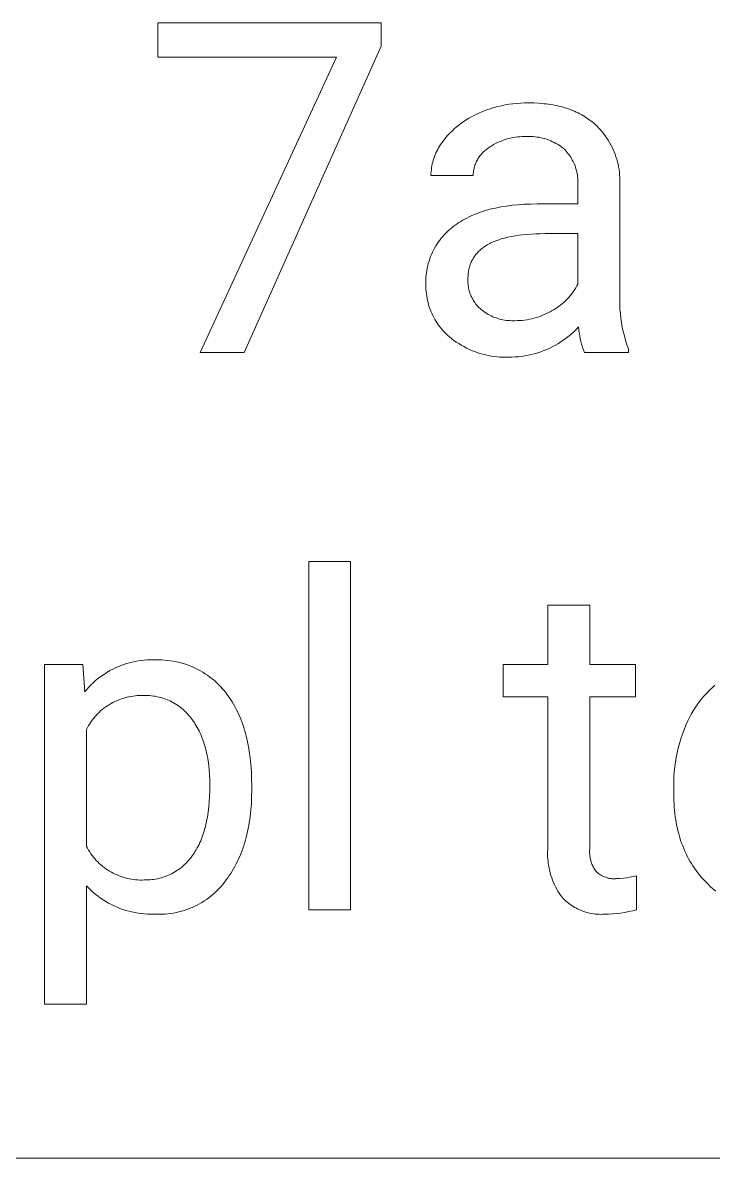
# Model space of a CAD drawing. Header units: millimetres. Extents: x 1422 to 6060, y -58 to 3182.
# Drawn here: x 4892.3 to 4984.2, y 201.3 to 352.5 of the extents above; entities that cross this region are included whole.
import ezdxf

# ---------------------------------------------------------------- set-up
doc = ezdxf.new("R2010")
doc.units = ezdxf.units.MM
doc.header["$MEASUREMENT"] = 0
doc.layers.add('Domyślny', color=7, linetype='Continuous', true_color=0x000000)

msp = doc.modelspace()

# ---------------------------------------------------------------- linework, layer by layer
at = {"layer": 'Domyślny', "color": 18, "lineweight": 15, "true_color": 0x000000}
for p, q in [((4910.29, 347.87), (4910.29, 352.46)), ((4910.29, 352.46), (4939.97, 352.46)), ((4939.97, 352.46), (4939.97, 349.32)), ((4939.97, 349.32), (4921.78, 308.54)), ((4934.06, 347.87), (4910.29, 347.87)), ((4915.93, 308.54), (4934.06, 347.87)), ((4956.5, 341.51), (4957.01, 341.6)), ((4957.01, 341.6), (4957.52, 341.67)), ((4957.52, 341.67), (4958.03, 341.72)), ((4958.03, 341.72), (4958.55, 341.76)), ((4958.55, 341.76), (4959.06, 341.78)), ((4959.06, 341.78), (4959.58, 341.78)), ((4959.58, 341.78), (4960.27, 341.77)), ((4960.27, 341.77), (4960.95, 341.74)), ((4960.95, 341.74), (4961.28, 341.71)), ((4961.28, 341.71), (4961.61, 341.68)), ((4961.61, 341.68), (4961.93, 341.65)), ((4961.93, 341.65), (4962.25, 341.6)), ((4962.25, 341.6), (4962.56, 341.56)), ((4951.98, 339.93), (4952.33, 340.12)), ((4952.33, 340.12), (4952.69, 340.29)), ((4952.69, 340.29), (4953.06, 340.45)), ((4953.06, 340.45), (4953.53, 340.65)), ((4953.53, 340.65), (4954.02, 340.84)), ((4954.02, 340.84), (4954.5, 341)), ((4954.5, 341), (4955, 341.15)), ((4955, 341.15), (4955.49, 341.29)), ((4955.49, 341.29), (4955.99, 341.41)), ((4955.99, 341.41), (4956.5, 341.51)), ((4962.56, 341.56), (4962.87, 341.51)), ((4962.87, 341.51), (4963.17, 341.45)), ((4963.17, 341.45), (4963.47, 341.38)), ((4963.47, 341.38), (4963.76, 341.31)), ((4963.76, 341.31), (4964.05, 341.24)), ((4964.05, 341.24), (4964.33, 341.16)), ((4964.33, 341.16), (4964.61, 341.07)), ((4964.61, 341.07), (4964.89, 340.98)), ((4964.89, 340.98), (4965.15, 340.89)), ((4965.15, 340.89), (4965.42, 340.78)), ((4965.42, 340.78), (4965.68, 340.68)), ((4965.68, 340.68), (4965.93, 340.56)), ((4965.93, 340.56), (4966.18, 340.45)), ((4966.18, 340.45), (4966.43, 340.32)), ((4966.43, 340.32), (4966.67, 340.19)), ((4966.67, 340.19), (4966.9, 340.06)), ((4949.71, 338.32), (4950.01, 338.58)), ((4950.01, 338.58), (4950.32, 338.83)), ((4950.32, 338.83), (4950.64, 339.08)), ((4950.64, 339.08), (4950.96, 339.31)), ((4950.96, 339.31), (4951.29, 339.53)), ((4951.29, 339.53), (4951.63, 339.74)), ((4951.63, 339.74), (4951.98, 339.93)), ((4966.9, 340.06), (4967.13, 339.92)), ((4967.13, 339.92), (4967.36, 339.77)), ((4967.36, 339.77), (4967.58, 339.62)), ((4967.58, 339.62), (4967.79, 339.46)), ((4967.79, 339.46), (4968, 339.3)), ((4968, 339.3), (4968.21, 339.13)), ((4968.21, 339.13), (4968.41, 338.95)), ((4968.41, 338.95), (4968.66, 338.72)), ((4968.66, 338.72), (4968.91, 338.47)), ((4948.36, 336.85), (4948.61, 337.17)), ((4948.61, 337.17), (4948.87, 337.47)), ((4948.87, 337.47), (4949.14, 337.76)), ((4949.14, 337.76), (4949.42, 338.04)), ((4949.42, 338.04), (4949.71, 338.32)), ((4957.02, 337.05), (4956.75, 336.98)), ((4957.3, 337.12), (4957.02, 337.05)), ((4957.57, 337.17), (4957.3, 337.12)), ((4957.85, 337.21), (4957.57, 337.17)), ((4958.13, 337.25), (4957.85, 337.21)), ((4958.41, 337.27), (4958.13, 337.25)), ((4958.69, 337.29), (4958.41, 337.27)), ((4958.97, 337.29), (4958.69, 337.29)), ((4959.25, 337.29), (4958.97, 337.29)), ((4959.49, 337.3), (4959.25, 337.29)), ((4959.74, 337.31), (4959.49, 337.3)), ((4959.98, 337.3), (4959.74, 337.31)), ((4960.22, 337.29), (4959.98, 337.3)), ((4960.46, 337.27), (4960.22, 337.29)), ((4960.71, 337.24), (4960.46, 337.27)), ((4960.95, 337.21), (4960.71, 337.24)), ((4961.18, 337.16), (4960.95, 337.21)), ((4961.42, 337.11), (4961.18, 337.16)), ((4961.66, 337.05), (4961.42, 337.11)), ((4961.89, 336.98), (4961.66, 337.05)), ((4968.91, 338.47), (4969.15, 338.21)), ((4969.15, 338.21), (4969.37, 337.95)), ((4969.37, 337.95), (4969.59, 337.68)), ((4969.59, 337.68), (4969.8, 337.4)), ((4969.8, 337.4), (4970, 337.11)), ((4970, 337.11), (4970.19, 336.82)), ((4947.39, 335.35), (4947.51, 335.58)), ((4947.51, 335.58), (4947.63, 335.8)), ((4947.63, 335.8), (4947.76, 336.02)), ((4947.76, 336.02), (4947.9, 336.24)), ((4947.9, 336.24), (4948.05, 336.45)), ((4948.05, 336.45), (4948.2, 336.65)), ((4948.2, 336.65), (4948.36, 336.85)), ((4953.98, 335.6), (4953.86, 335.5)), ((4954.1, 335.69), (4953.98, 335.6)), ((4954.23, 335.77), (4954.1, 335.69)), ((4954.46, 335.93), (4954.23, 335.77)), ((4954.7, 336.08), (4954.46, 335.93)), ((4954.94, 336.23), (4954.7, 336.08)), ((4955.19, 336.36), (4954.94, 336.23)), ((4955.44, 336.49), (4955.19, 336.36)), ((4955.7, 336.6), (4955.44, 336.49)), ((4955.95, 336.71), (4955.7, 336.6)), ((4956.22, 336.81), (4955.95, 336.71)), ((4956.48, 336.9), (4956.22, 336.81)), ((4956.75, 336.98), (4956.48, 336.9)), ((4962.12, 336.9), (4961.89, 336.98)), ((4962.35, 336.82), (4962.12, 336.9)), ((4962.57, 336.72), (4962.35, 336.82)), ((4962.79, 336.62), (4962.57, 336.72)), ((4963.01, 336.51), (4962.79, 336.62)), ((4963.22, 336.4), (4963.01, 336.51)), ((4963.43, 336.28), (4963.22, 336.4)), ((4963.64, 336.15), (4963.43, 336.28)), ((4963.84, 336.01), (4963.64, 336.15)), ((4964.03, 335.87), (4963.84, 336.01)), ((4964.22, 335.71), (4964.03, 335.87)), ((4964.41, 335.56), (4964.22, 335.71)), ((4964.55, 335.4), (4964.41, 335.56)), ((4970.19, 336.82), (4970.37, 336.52)), ((4970.37, 336.52), (4970.54, 336.22)), ((4970.54, 336.22), (4970.7, 335.91)), ((4970.7, 335.91), (4970.85, 335.59)), ((4970.85, 335.59), (4970.98, 335.27)), ((4946.85, 333.91), (4946.92, 334.15)), ((4946.92, 334.15), (4947, 334.4)), ((4947, 334.4), (4947.08, 334.64)), ((4947.08, 334.64), (4947.18, 334.88)), ((4947.18, 334.88), (4947.28, 335.12)), ((4947.28, 335.12), (4947.39, 335.35)), ((4952.7, 334.06), (4952.64, 333.92)), ((4952.78, 334.2), (4952.7, 334.06)), ((4952.85, 334.33), (4952.78, 334.2)), ((4952.94, 334.47), (4952.85, 334.33)), ((4953.02, 334.59), (4952.94, 334.47)), ((4953.11, 334.72), (4953.02, 334.59)), ((4953.21, 334.84), (4953.11, 334.72)), ((4953.31, 334.96), (4953.21, 334.84)), ((4953.41, 335.08), (4953.31, 334.96)), ((4953.52, 335.19), (4953.41, 335.08)), ((4953.63, 335.3), (4953.52, 335.19)), ((4953.74, 335.4), (4953.63, 335.3)), ((4953.86, 335.5), (4953.74, 335.4)), ((4964.69, 335.24), (4964.55, 335.4)), ((4964.83, 335.07), (4964.69, 335.24)), ((4964.96, 334.9), (4964.83, 335.07)), ((4965.08, 334.73), (4964.96, 334.9)), ((4965.2, 334.55), (4965.08, 334.73)), ((4965.31, 334.37), (4965.2, 334.55)), ((4965.41, 334.18), (4965.31, 334.37)), ((4965.51, 333.99), (4965.41, 334.18)), ((4970.98, 335.27), (4971.11, 334.95)), ((4971.11, 334.95), (4971.22, 334.62)), ((4971.22, 334.62), (4971.33, 334.29)), ((4971.33, 334.29), (4971.42, 333.95)), ((4946.61, 332.39), (4946.63, 332.64)), ((4946.63, 332.64), (4946.66, 332.9)), ((4946.66, 332.9), (4946.69, 333.15)), ((4946.69, 333.15), (4946.74, 333.41)), ((4946.74, 333.41), (4946.79, 333.66)), ((4946.79, 333.66), (4946.85, 333.91)), ((4952.26, 332.59), (4952.24, 332.44)), ((4952.28, 332.74), (4952.26, 332.59)), ((4952.31, 332.9), (4952.28, 332.74)), ((4952.34, 333.05), (4952.31, 332.9)), ((4952.37, 333.2), (4952.34, 333.05)), ((4952.42, 333.35), (4952.37, 333.2)), ((4952.46, 333.49), (4952.42, 333.35)), ((4952.52, 333.64), (4952.46, 333.49)), ((4952.57, 333.78), (4952.52, 333.64)), ((4952.64, 333.92), (4952.57, 333.78)), ((4965.6, 333.8), (4965.51, 333.99)), ((4965.69, 333.61), (4965.6, 333.8)), ((4965.77, 333.41), (4965.69, 333.61)), ((4965.84, 333.21), (4965.77, 333.41)), ((4965.9, 333), (4965.84, 333.21)), ((4965.96, 332.8), (4965.9, 333)), ((4966.01, 332.59), (4965.96, 332.8)), ((4966.05, 332.38), (4966.01, 332.59)), ((4971.42, 333.95), (4971.5, 333.61)), ((4971.5, 333.61), (4971.57, 333.27)), ((4971.57, 333.27), (4971.62, 332.92)), ((4971.62, 332.92), (4971.67, 332.58)), ((4971.67, 332.58), (4971.7, 332.23)), ((4946.6, 332.13), (4946.61, 332.39)), ((4952.22, 332.13), (4946.6, 332.13)), ((4952.23, 332.28), (4952.22, 332.13)), ((4952.24, 332.44), (4952.23, 332.28)), ((4966.09, 332.17), (4966.05, 332.38)), ((4966.12, 331.96), (4966.09, 332.17)), ((4966.14, 331.75), (4966.12, 331.96)), ((4966.15, 331.53), (4966.14, 331.75)), ((4966.16, 331.32), (4966.15, 331.53)), ((4966.15, 330.89), (4966.16, 331.11)), ((4966.16, 331.11), (4966.16, 331.32)), ((4971.7, 332.23), (4971.72, 331.88)), ((4971.72, 331.88), (4971.73, 331.54)), ((4971.73, 331.54), (4971.73, 331.19)), ((4971.73, 331.19), (4971.73, 316.18)), ((4966.15, 328.33), (4966.15, 330.89)), ((4955.9, 327.93), (4956.65, 328.05)), ((4956.65, 328.05), (4957.41, 328.15)), ((4957.41, 328.15), (4958.2, 328.23)), ((4958.2, 328.23), (4959.02, 328.29)), ((4959.02, 328.29), (4959.86, 328.32)), ((4959.86, 328.32), (4960.72, 328.33)), ((4960.72, 328.33), (4966.15, 328.33)), ((4951.12, 326.32), (4951.39, 326.46)), ((4951.39, 326.46), (4951.68, 326.61)), ((4951.68, 326.61), (4951.96, 326.74)), ((4951.96, 326.74), (4952.26, 326.87)), ((4952.26, 326.87), (4952.56, 326.99)), ((4952.56, 326.99), (4952.87, 327.11)), ((4952.87, 327.11), (4953.18, 327.23)), ((4953.18, 327.23), (4953.5, 327.33)), ((4953.5, 327.33), (4953.82, 327.44)), ((4953.82, 327.44), (4954.16, 327.53)), ((4954.16, 327.53), (4954.49, 327.62)), ((4954.49, 327.62), (4954.84, 327.71)), ((4954.84, 327.71), (4955.19, 327.79)), ((4955.19, 327.79), (4955.54, 327.86)), ((4955.54, 327.86), (4955.9, 327.93)), ((4949.08, 324.92), (4949.33, 325.12)), ((4949.33, 325.12), (4949.58, 325.32)), ((4949.58, 325.32), (4949.83, 325.5)), ((4949.83, 325.5), (4950.08, 325.68)), ((4950.08, 325.68), (4950.33, 325.85)), ((4950.33, 325.85), (4950.58, 326.01)), ((4950.58, 326.01), (4950.85, 326.17)), ((4950.85, 326.17), (4951.12, 326.32)), ((4947.6, 323.27), (4947.79, 323.53)), ((4947.79, 323.53), (4947.98, 323.78)), ((4947.98, 323.78), (4948.19, 324.02)), ((4948.19, 324.02), (4948.4, 324.26)), ((4948.4, 324.26), (4948.62, 324.48)), ((4948.62, 324.48), (4948.85, 324.7)), ((4948.85, 324.7), (4949.08, 324.92)), ((4955.34, 323.46), (4955.14, 323.39)), ((4955.53, 323.53), (4955.34, 323.46)), ((4955.74, 323.6), (4955.53, 323.53)), ((4955.94, 323.67), (4955.74, 323.6)), ((4956.16, 323.73), (4955.94, 323.67)), ((4956.37, 323.79), (4956.16, 323.73)), ((4956.82, 323.9), (4956.37, 323.79)), ((4957.3, 324), (4956.82, 323.9)), ((4957.79, 324.09), (4957.3, 324)), ((4958.3, 324.17), (4957.79, 324.09)), ((4958.83, 324.23), (4958.3, 324.17)), ((4959.38, 324.28), (4958.83, 324.23)), ((4959.95, 324.32), (4959.38, 324.28)), ((4960.54, 324.35), (4959.95, 324.32)), ((4961.15, 324.37), (4960.54, 324.35)), ((4961.78, 324.38), (4961.15, 324.37)), ((4966.15, 324.38), (4961.78, 324.38)), ((4966.15, 317.67), (4966.15, 324.38)), ((4946.81, 321.9), (4946.95, 322.19)), ((4946.95, 322.19), (4947.1, 322.47)), ((4947.1, 322.47), (4947.26, 322.74)), ((4947.26, 322.74), (4947.43, 323.01)), ((4947.43, 323.01), (4947.6, 323.27)), ((4952.97, 322.03), (4952.85, 321.92)), ((4953.09, 322.15), (4952.97, 322.03)), ((4953.22, 322.26), (4953.09, 322.15)), ((4953.35, 322.37), (4953.22, 322.26)), ((4953.49, 322.48), (4953.35, 322.37)), ((4953.63, 322.58), (4953.49, 322.48)), ((4953.78, 322.69), (4953.63, 322.58)), ((4953.93, 322.78), (4953.78, 322.69)), ((4954.09, 322.88), (4953.93, 322.78)), ((4954.25, 322.97), (4954.09, 322.88)), ((4954.42, 323.06), (4954.25, 322.97)), ((4954.59, 323.15), (4954.42, 323.06)), ((4954.77, 323.23), (4954.59, 323.15)), ((4954.95, 323.31), (4954.77, 323.23)), ((4955.14, 323.39), (4954.95, 323.31)), ((4946.18, 320.11), (4946.26, 320.42)), ((4946.26, 320.42), (4946.35, 320.72)), ((4946.35, 320.72), (4946.45, 321.02)), ((4946.45, 321.02), (4946.56, 321.32)), ((4946.56, 321.32), (4946.68, 321.62)), ((4946.68, 321.62), (4946.81, 321.9)), ((4951.92, 320.49), (4951.89, 320.41)), ((4951.95, 320.57), (4951.92, 320.49)), ((4951.99, 320.64), (4951.95, 320.57)), ((4952.02, 320.71), (4951.99, 320.64)), ((4952.06, 320.79), (4952.02, 320.71)), ((4952.09, 320.86), (4952.06, 320.79)), ((4952.13, 320.93), (4952.09, 320.86)), ((4952.17, 321), (4952.13, 320.93)), ((4952.21, 321.07), (4952.17, 321)), ((4952.25, 321.14), (4952.21, 321.07)), ((4952.3, 321.21), (4952.25, 321.14)), ((4952.34, 321.28), (4952.3, 321.21)), ((4952.39, 321.35), (4952.34, 321.28)), ((4952.43, 321.41), (4952.39, 321.35)), ((4952.48, 321.48), (4952.43, 321.41)), ((4952.53, 321.54), (4952.48, 321.48)), ((4952.58, 321.61), (4952.53, 321.54)), ((4952.63, 321.67), (4952.58, 321.61)), ((4952.74, 321.79), (4952.63, 321.67)), ((4952.85, 321.92), (4952.74, 321.79)), ((4945.97, 318.86), (4946.01, 319.18)), ((4946.01, 319.18), (4946.06, 319.49)), ((4946.06, 319.49), (4946.11, 319.8)), ((4946.11, 319.8), (4946.18, 320.11)), ((4951.55, 318.92), (4951.54, 318.74)), ((4951.57, 319.1), (4951.55, 318.92)), ((4951.59, 319.27), (4951.57, 319.1)), ((4951.62, 319.45), (4951.59, 319.27)), ((4951.65, 319.61), (4951.62, 319.45)), ((4951.69, 319.78), (4951.65, 319.61)), ((4951.73, 319.94), (4951.69, 319.78)), ((4951.78, 320.1), (4951.73, 319.94)), ((4951.83, 320.26), (4951.78, 320.1)), ((4951.89, 320.41), (4951.83, 320.26)), ((4945.93, 318.23), (4945.95, 318.55)), ((4945.93, 317.91), (4945.93, 318.23)), ((4945.94, 317.6), (4945.93, 317.91)), ((4945.94, 317.3), (4945.94, 317.6)), ((4945.95, 318.55), (4945.97, 318.86)), ((4951.53, 318.37), (4951.52, 318.19)), ((4951.52, 318.19), (4951.52, 318.02)), ((4951.52, 318.02), (4951.53, 317.84)), ((4951.54, 318.74), (4951.53, 318.56)), ((4951.53, 318.56), (4951.53, 318.37)), ((4951.53, 317.84), (4951.54, 317.66)), ((4951.54, 317.66), (4951.56, 317.49)), ((4951.56, 317.49), (4951.59, 317.31)), ((4965.89, 317.19), (4966.03, 317.43)), ((4966.03, 317.43), (4966.15, 317.67)), ((4945.95, 316.99), (4945.94, 317.3)), ((4945.97, 316.69), (4945.95, 316.99)), ((4946, 316.39), (4945.97, 316.69)), ((4946.04, 316.09), (4946, 316.39)), ((4946.09, 315.79), (4946.04, 316.09)), ((4951.59, 317.31), (4951.62, 317.14)), ((4951.62, 317.14), (4951.66, 316.96)), ((4951.66, 316.96), (4951.7, 316.79)), ((4951.7, 316.79), (4951.75, 316.62)), ((4951.75, 316.62), (4951.8, 316.45)), ((4951.8, 316.45), (4951.87, 316.29)), ((4951.87, 316.29), (4951.93, 316.12)), ((4951.93, 316.12), (4952, 315.96)), ((4952, 315.96), (4952.08, 315.8)), ((4964.91, 315.85), (4965.09, 316.06)), ((4965.09, 316.06), (4965.27, 316.28)), ((4965.27, 316.28), (4965.43, 316.5)), ((4965.43, 316.5), (4965.59, 316.72)), ((4965.59, 316.72), (4965.75, 316.95)), ((4965.75, 316.95), (4965.89, 317.19)), ((4971.73, 316.18), (4971.72, 315.57)), ((4946.15, 315.5), (4946.09, 315.79)), ((4946.22, 315.2), (4946.15, 315.5)), ((4946.3, 314.91), (4946.22, 315.2)), ((4946.39, 314.62), (4946.3, 314.91)), ((4946.49, 314.34), (4946.39, 314.62)), ((4952.08, 315.8), (4952.17, 315.65)), ((4952.17, 315.65), (4952.25, 315.49)), ((4952.25, 315.49), (4952.35, 315.34)), ((4952.35, 315.34), (4952.45, 315.2)), ((4952.45, 315.2), (4952.55, 315.05)), ((4952.55, 315.05), (4952.66, 314.91)), ((4952.66, 314.91), (4952.77, 314.78)), ((4952.77, 314.78), (4952.89, 314.65)), ((4952.89, 314.65), (4953.02, 314.52)), ((4953.02, 314.52), (4953.14, 314.4)), ((4953.14, 314.4), (4953.27, 314.28)), ((4962.98, 314.29), (4963.22, 314.43)), ((4963.22, 314.43), (4963.45, 314.58)), ((4963.45, 314.58), (4963.68, 314.74)), ((4963.68, 314.74), (4963.9, 314.91)), ((4963.9, 314.91), (4964.11, 315.09)), ((4964.11, 315.09), (4964.32, 315.27)), ((4964.32, 315.27), (4964.52, 315.46)), ((4964.52, 315.46), (4964.72, 315.65)), ((4964.72, 315.65), (4964.91, 315.85)), ((4971.72, 315.57), (4971.72, 314.96)), ((4971.72, 314.96), (4971.75, 314.35)), ((4946.6, 314.06), (4946.49, 314.34)), ((4946.72, 313.78), (4946.6, 314.06)), ((4946.84, 313.5), (4946.72, 313.78)), ((4946.98, 313.24), (4946.84, 313.5)), ((4947.13, 312.97), (4946.98, 313.24)), ((4947.29, 312.71), (4947.13, 312.97)), ((4953.27, 314.28), (4953.46, 314.14)), ((4953.46, 314.14), (4953.64, 314)), ((4953.64, 314), (4953.83, 313.87)), ((4953.83, 313.87), (4954.03, 313.75)), ((4954.03, 313.75), (4954.23, 313.63)), ((4954.23, 313.63), (4954.43, 313.52)), ((4954.43, 313.52), (4954.64, 313.42)), ((4954.64, 313.42), (4954.85, 313.33)), ((4954.85, 313.33), (4955.06, 313.24)), ((4955.06, 313.24), (4955.28, 313.16)), ((4955.28, 313.16), (4955.5, 313.09)), ((4955.5, 313.09), (4955.72, 313.02)), ((4955.72, 313.02), (4955.94, 312.97)), ((4955.94, 312.97), (4956.16, 312.92)), ((4956.16, 312.92), (4956.39, 312.88)), ((4956.39, 312.88), (4956.62, 312.84)), ((4958.75, 312.84), (4959.07, 312.88)), ((4959.07, 312.88), (4959.39, 312.93)), ((4959.39, 312.93), (4959.71, 312.99)), ((4959.71, 312.99), (4960.03, 313.06)), ((4960.03, 313.06), (4960.35, 313.14)), ((4960.35, 313.14), (4960.66, 313.23)), ((4960.66, 313.23), (4960.97, 313.33)), ((4960.97, 313.33), (4961.28, 313.44)), ((4961.28, 313.44), (4961.58, 313.57)), ((4961.58, 313.57), (4961.88, 313.7)), ((4961.88, 313.7), (4962.17, 313.84)), ((4962.17, 313.84), (4962.46, 313.99)), ((4962.46, 313.99), (4962.74, 314.15)), ((4962.74, 314.15), (4962.98, 314.29)), ((4971.75, 314.35), (4971.8, 313.75)), ((4971.8, 313.75), (4971.87, 313.15)), ((4971.87, 313.15), (4971.96, 312.54)), ((4947.45, 312.46), (4947.29, 312.71)), ((4947.62, 312.21), (4947.45, 312.46)), ((4947.81, 311.97), (4947.62, 312.21)), ((4947.99, 311.73), (4947.81, 311.97)), ((4948.19, 311.51), (4947.99, 311.73)), ((4948.4, 311.28), (4948.19, 311.51)), ((4956.62, 312.84), (4956.85, 312.82)), ((4956.85, 312.82), (4957.08, 312.8)), ((4957.08, 312.8), (4957.31, 312.79)), ((4957.31, 312.79), (4957.54, 312.79)), ((4957.54, 312.79), (4957.77, 312.79)), ((4957.77, 312.79), (4958.09, 312.8)), ((4958.09, 312.8), (4958.42, 312.82)), ((4958.42, 312.82), (4958.75, 312.84)), ((4965.64, 311.36), (4965.32, 311.06)), ((4965.95, 311.66), (4965.64, 311.36)), ((4966.25, 311.98), (4965.95, 311.66)), ((4966.28, 311.59), (4966.25, 311.98)), ((4966.33, 311.2), (4966.28, 311.59)), ((4971.96, 312.54), (4972.06, 311.95)), ((4972.06, 311.95), (4972.19, 311.35)), ((4972.19, 311.35), (4972.33, 310.76)), ((4948.61, 311.07), (4948.4, 311.28)), ((4948.83, 310.86), (4948.61, 311.07)), ((4949.06, 310.66), (4948.83, 310.86)), ((4949.36, 310.42), (4949.06, 310.66)), ((4949.67, 310.18), (4949.36, 310.42)), ((4949.98, 309.95), (4949.67, 310.18)), ((4950.31, 309.74), (4949.98, 309.95)), ((4963.94, 310.01), (4963.57, 309.77)), ((4964.29, 310.25), (4963.94, 310.01)), ((4964.64, 310.51), (4964.29, 310.25)), ((4964.98, 310.78), (4964.64, 310.51)), ((4965.32, 311.06), (4964.98, 310.78)), ((4966.39, 310.81), (4966.33, 311.2)), ((4966.47, 310.42), (4966.39, 310.81)), ((4966.55, 310.04), (4966.47, 310.42)), ((4966.65, 309.66), (4966.55, 310.04)), ((4972.33, 310.76), (4972.5, 310.18)), ((4972.5, 310.18), (4972.68, 309.6)), ((4921.78, 308.54), (4915.93, 308.54)), ((4950.64, 309.53), (4950.31, 309.74)), ((4950.97, 309.34), (4950.64, 309.53)), ((4951.32, 309.16), (4950.97, 309.34)), ((4951.67, 308.99), (4951.32, 309.16)), ((4952.02, 308.83), (4951.67, 308.99)), ((4952.38, 308.69), (4952.02, 308.83)), ((4952.75, 308.56), (4952.38, 308.69)), ((4953.12, 308.44), (4952.75, 308.56)), ((4953.49, 308.33), (4953.12, 308.44)), ((4953.87, 308.23), (4953.49, 308.33)), ((4960.39, 308.39), (4959.97, 308.29)), ((4960.81, 308.52), (4960.39, 308.39)), ((4961.22, 308.66), (4960.81, 308.52)), ((4961.62, 308.81), (4961.22, 308.66)), ((4962.03, 308.97), (4961.62, 308.81)), ((4962.42, 309.15), (4962.03, 308.97)), ((4962.81, 309.35), (4962.42, 309.15)), ((4963.19, 309.55), (4962.81, 309.35)), ((4963.57, 309.77), (4963.19, 309.55)), ((4966.77, 309.29), (4966.65, 309.66)), ((4966.89, 308.91), (4966.77, 309.29)), ((4967.03, 308.55), (4966.89, 308.91)), ((4972.89, 308.55), (4967.03, 308.55)), ((4972.68, 309.6), (4972.89, 309.03)), ((4972.89, 309.03), (4972.89, 308.55)), ((4954.25, 308.15), (4953.87, 308.23)), ((4954.63, 308.08), (4954.25, 308.15)), ((4955.01, 308.03), (4954.63, 308.08)), ((4955.4, 307.98), (4955.01, 308.03)), ((4955.79, 307.96), (4955.4, 307.98)), ((4956.17, 307.94), (4955.79, 307.96)), ((4956.56, 307.94), (4956.17, 307.94)), ((4956.95, 307.95), (4956.56, 307.94)), ((4957.38, 307.95), (4956.95, 307.95)), ((4957.82, 307.97), (4957.38, 307.95)), ((4958.25, 308), (4957.82, 307.97)), ((4958.68, 308.05), (4958.25, 308)), ((4959.11, 308.11), (4958.68, 308.05)), ((4959.54, 308.19), (4959.11, 308.11)), ((4959.97, 308.29), (4959.54, 308.19)), ((4930.35, 234.4), (4930.35, 280.73)), ((4930.35, 280.73), (4935.92, 280.73)), ((4935.92, 280.73), (4935.92, 234.4)), ((4962.15, 267.03), (4962.15, 274.94)), ((4962.15, 274.94), (4967.72, 274.94)), ((4967.72, 274.94), (4967.72, 267.03)), ((4907.67, 267.51), (4908.06, 267.56)), ((4908.06, 267.56), (4908.46, 267.61)), ((4908.46, 267.61), (4908.86, 267.64)), ((4908.86, 267.64), (4909.25, 267.65)), ((4909.25, 267.65), (4909.65, 267.65)), ((4909.65, 267.65), (4910.05, 267.64)), ((4910.05, 267.64), (4910.43, 267.65)), ((4910.43, 267.65), (4910.82, 267.64)), ((4910.82, 267.64), (4911.2, 267.62)), ((4911.2, 267.62), (4911.58, 267.59)), ((4911.58, 267.59), (4911.96, 267.54)), ((4911.96, 267.54), (4912.34, 267.48)), ((4895.21, 221.85), (4895.21, 267.04)), ((4895.21, 267.04), (4900.31, 267.04)), ((4900.31, 267.04), (4900.58, 263.42)), ((4903.24, 265.81), (4903.58, 266.02)), ((4903.58, 266.02), (4903.92, 266.22)), ((4903.92, 266.22), (4904.28, 266.4)), ((4904.28, 266.4), (4904.63, 266.58)), ((4904.63, 266.58), (4905, 266.74)), ((4905, 266.74), (4905.37, 266.89)), ((4905.37, 266.89), (4905.74, 267.03)), ((4905.74, 267.03), (4906.12, 267.15)), ((4906.12, 267.15), (4906.5, 267.26)), ((4906.5, 267.26), (4906.89, 267.36)), ((4906.89, 267.36), (4907.28, 267.44)), ((4907.28, 267.44), (4907.67, 267.51)), ((4912.34, 267.48), (4912.72, 267.41)), ((4912.72, 267.41), (4913.09, 267.33)), ((4913.09, 267.33), (4913.46, 267.23)), ((4913.46, 267.23), (4913.83, 267.12)), ((4913.83, 267.12), (4914.19, 267)), ((4914.19, 267), (4914.55, 266.87)), ((4914.55, 266.87), (4914.91, 266.72)), ((4914.91, 266.72), (4915.25, 266.56)), ((4915.25, 266.56), (4915.6, 266.39)), ((4915.6, 266.39), (4915.94, 266.21)), ((4915.94, 266.21), (4916.27, 266.02)), ((4916.27, 266.02), (4916.59, 265.81)), ((4956.2, 262.73), (4956.2, 267.03)), ((4956.2, 267.03), (4962.15, 267.03)), ((4967.72, 267.03), (4973.82, 267.03)), ((4973.82, 267.03), (4973.82, 262.73)), ((4901.39, 264.31), (4901.67, 264.58)), ((4901.67, 264.58), (4901.97, 264.85)), ((4901.97, 264.85), (4902.27, 265.11)), ((4902.27, 265.11), (4902.59, 265.35)), ((4902.59, 265.35), (4902.91, 265.58)), ((4902.91, 265.58), (4903.24, 265.81)), ((4916.59, 265.81), (4916.91, 265.6)), ((4916.91, 265.6), (4917.22, 265.37)), ((4917.22, 265.37), (4917.52, 265.13)), ((4917.52, 265.13), (4917.81, 264.89)), ((4917.81, 264.89), (4918.1, 264.63)), ((4918.1, 264.63), (4918.37, 264.36)), ((4900.58, 263.42), (4900.84, 263.73)), ((4900.84, 263.73), (4901.11, 264.02)), ((4901.11, 264.02), (4901.39, 264.31)), ((4918.37, 264.36), (4918.64, 264.09)), ((4918.64, 264.09), (4918.89, 263.8)), ((4918.89, 263.8), (4919.14, 263.51)), ((4919.14, 263.51), (4919.38, 263.21)), ((4919.38, 263.21), (4919.59, 262.93)), ((4982.96, 262.87), (4983.29, 263.24)), ((4983.29, 263.24), (4983.64, 263.6)), ((4983.64, 263.6), (4984, 263.95)), ((4984, 263.95), (4984.37, 264.29)), ((4903.58, 261.54), (4903.35, 261.38)), ((4903.82, 261.69), (4903.58, 261.54)), ((4904.06, 261.84), (4903.82, 261.69)), ((4904.31, 261.97), (4904.06, 261.84)), ((4904.56, 262.1), (4904.31, 261.97)), ((4904.82, 262.22), (4904.56, 262.1)), ((4905.08, 262.33), (4904.82, 262.22)), ((4905.34, 262.43), (4905.08, 262.33)), ((4905.61, 262.52), (4905.34, 262.43)), ((4905.88, 262.6), (4905.61, 262.52)), ((4906.16, 262.67), (4905.88, 262.6)), ((4906.43, 262.73), (4906.16, 262.67)), ((4906.71, 262.79), (4906.43, 262.73)), ((4906.99, 262.83), (4906.71, 262.79)), ((4907.27, 262.86), (4906.99, 262.83)), ((4907.55, 262.89), (4907.27, 262.86)), ((4907.83, 262.9), (4907.55, 262.89)), ((4908.12, 262.9), (4907.83, 262.9)), ((4908.4, 262.9), (4908.12, 262.9)), ((4908.66, 262.9), (4908.4, 262.9)), ((4908.92, 262.9), (4908.66, 262.9)), ((4909.17, 262.89), (4908.92, 262.9)), ((4909.43, 262.87), (4909.17, 262.89)), ((4909.69, 262.84), (4909.43, 262.87)), ((4909.95, 262.8), (4909.69, 262.84)), ((4910.2, 262.75), (4909.95, 262.8)), ((4910.45, 262.69), (4910.2, 262.75)), ((4910.7, 262.63), (4910.45, 262.69)), ((4910.95, 262.55), (4910.7, 262.63)), ((4911.2, 262.47), (4910.95, 262.55)), ((4911.44, 262.38), (4911.2, 262.47)), ((4911.68, 262.28), (4911.44, 262.38)), ((4911.91, 262.18), (4911.68, 262.28)), ((4912.15, 262.06), (4911.91, 262.18)), ((4912.37, 261.94), (4912.15, 262.06)), ((4912.6, 261.81), (4912.37, 261.94)), ((4912.82, 261.67), (4912.6, 261.81)), ((4913.03, 261.52), (4912.82, 261.67)), ((4913.24, 261.37), (4913.03, 261.52)), ((4919.59, 262.93), (4919.79, 262.64)), ((4919.79, 262.64), (4919.99, 262.35)), ((4919.99, 262.35), (4920.18, 262.05)), ((4920.18, 262.05), (4920.36, 261.74)), ((4920.36, 261.74), (4920.53, 261.43)), ((4962.15, 262.73), (4956.2, 262.73)), ((4962.15, 242.48), (4962.15, 262.73)), ((4973.82, 262.73), (4967.72, 262.73)), ((4967.72, 262.73), (4967.72, 242.46)), ((4981.75, 261.27), (4982.03, 261.69)), ((4982.03, 261.69), (4982.33, 262.09)), ((4982.33, 262.09), (4982.63, 262.49)), ((4982.63, 262.49), (4982.96, 262.87)), ((4901.89, 260.05), (4901.71, 259.83)), ((4902.08, 260.26), (4901.89, 260.05)), ((4902.27, 260.46), (4902.08, 260.26)), ((4902.48, 260.66), (4902.27, 260.46)), ((4902.68, 260.85), (4902.48, 260.66)), ((4902.9, 261.04), (4902.68, 260.85)), ((4903.12, 261.21), (4902.9, 261.04)), ((4903.35, 261.38), (4903.12, 261.21)), ((4913.44, 261.21), (4913.24, 261.37)), ((4913.64, 261.04), (4913.44, 261.21)), ((4913.83, 260.87), (4913.64, 261.04)), ((4914.02, 260.69), (4913.83, 260.87)), ((4914.2, 260.51), (4914.02, 260.69)), ((4914.37, 260.31), (4914.2, 260.51)), ((4914.54, 260.11), (4914.37, 260.31)), ((4914.7, 259.91), (4914.54, 260.11)), ((4920.53, 261.43), (4920.7, 261.11)), ((4920.7, 261.11), (4920.87, 260.78)), ((4920.87, 260.78), (4921.02, 260.44)), ((4921.02, 260.44), (4921.17, 260.1)), ((4921.17, 260.1), (4921.31, 259.75)), ((4980.78, 259.52), (4981, 259.97)), ((4981, 259.97), (4981.23, 260.41)), ((4981.23, 260.41), (4981.49, 260.85)), ((4981.49, 260.85), (4981.75, 261.27)), ((4900.93, 258.66), (4900.8, 258.4)), ((4901.07, 258.9), (4900.93, 258.66)), ((4901.22, 259.14), (4901.07, 258.9)), ((4901.38, 259.38), (4901.22, 259.14)), ((4901.54, 259.61), (4901.38, 259.38)), ((4901.71, 259.83), (4901.54, 259.61)), ((4914.85, 259.7), (4914.7, 259.91)), ((4915, 259.5), (4914.85, 259.7)), ((4915.14, 259.3), (4915, 259.5)), ((4915.27, 259.09), (4915.14, 259.3)), ((4915.4, 258.87), (4915.27, 259.09)), ((4915.53, 258.65), (4915.4, 258.87)), ((4915.65, 258.43), (4915.53, 258.65)), ((4921.31, 259.75), (4921.45, 259.4)), ((4921.45, 259.4), (4921.58, 259.04)), ((4921.58, 259.04), (4921.7, 258.67)), ((4921.7, 258.67), (4921.82, 258.29)), ((4980.27, 258.35), (4980.51, 258.94)), ((4980.51, 258.94), (4980.78, 259.52)), ((4900.8, 258.4), (4900.8, 242.82)), ((4915.77, 258.2), (4915.65, 258.43)), ((4915.88, 257.97), (4915.77, 258.2)), ((4915.99, 257.73), (4915.88, 257.97)), ((4916.09, 257.48), (4915.99, 257.73)), ((4916.19, 257.24), (4916.09, 257.48)), ((4916.28, 256.99), (4916.19, 257.24)), ((4916.37, 256.73), (4916.28, 256.99)), ((4921.82, 258.29), (4921.93, 257.91)), ((4921.93, 257.91), (4922.03, 257.52)), ((4922.03, 257.52), (4922.13, 257.13)), ((4922.13, 257.13), (4922.22, 256.73)), ((4979.66, 256.53), (4979.84, 257.14)), ((4979.84, 257.14), (4980.05, 257.75)), ((4980.05, 257.75), (4980.27, 258.35)), ((4916.46, 256.47), (4916.37, 256.73)), ((4916.54, 256.2), (4916.46, 256.47)), ((4916.61, 255.93), (4916.54, 256.2)), ((4916.68, 255.66), (4916.61, 255.93)), ((4916.75, 255.38), (4916.68, 255.66)), ((4922.22, 256.73), (4922.3, 256.32)), ((4922.3, 256.32), (4922.37, 255.9)), ((4922.37, 255.9), (4922.44, 255.48)), ((4922.44, 255.48), (4922.56, 254.61)), ((4979.35, 255.29), (4979.49, 255.91)), ((4979.49, 255.91), (4979.66, 256.53)), ((4916.81, 255.09), (4916.75, 255.38)), ((4916.87, 254.81), (4916.81, 255.09)), ((4916.92, 254.51), (4916.87, 254.81)), ((4916.97, 254.21), (4916.92, 254.51)), ((4917.05, 253.61), (4916.97, 254.21)), ((4922.56, 254.61), (4922.66, 253.72)), ((4979.03, 253.4), (4979.12, 254.03)), ((4979.12, 254.03), (4979.22, 254.66)), ((4979.22, 254.66), (4979.35, 255.29)), ((4917.12, 252.98), (4917.05, 253.61)), ((4917.16, 252.33), (4917.12, 252.98)), ((4922.66, 253.72), (4922.72, 252.79)), ((4922.72, 252.79), (4922.76, 251.85)), ((4978.93, 252.12), (4978.97, 252.76)), ((4978.97, 252.76), (4979.03, 253.4)), ((4917.19, 251.67), (4917.16, 252.33)), ((4917.2, 250.99), (4917.19, 251.67)), ((4917.19, 250.22), (4917.2, 250.99)), ((4922.76, 251.85), (4922.78, 250.87)), ((4978.91, 251.48), (4978.93, 252.12)), ((4978.91, 250.84), (4978.91, 251.48)), ((4917.12, 248.75), (4917.16, 249.47)), ((4917.16, 249.47), (4917.19, 250.22)), ((4922.76, 249.44), (4922.72, 248.54)), ((4922.78, 250.36), (4922.76, 249.44)), ((4922.78, 250.87), (4922.78, 250.36)), ((4978.91, 249.82), (4978.91, 250.84)), ((4978.91, 249.37), (4978.91, 249.82)), ((4916.97, 247.37), (4917.05, 248.05)), ((4917.05, 248.05), (4917.12, 248.75)), ((4922.72, 248.54), (4922.66, 247.67)), ((4978.92, 248.92), (4978.91, 249.37)), ((4978.95, 248.48), (4978.92, 248.92)), ((4978.97, 248.04), (4978.95, 248.48)), ((4979.01, 247.61), (4978.97, 248.04)), ((4916.75, 246.09), (4916.81, 246.4)), ((4916.81, 246.4), (4916.87, 246.72)), ((4916.87, 246.72), (4916.97, 247.37)), ((4922.51, 246.4), (4922.44, 245.99)), ((4922.56, 246.82), (4922.51, 246.4)), ((4922.66, 247.67), (4922.56, 246.82)), ((4979.06, 247.19), (4979.01, 247.61)), ((4979.11, 246.77), (4979.06, 247.19)), ((4979.17, 246.36), (4979.11, 246.77)), ((4916.37, 244.64), (4916.46, 244.91)), ((4916.46, 244.91), (4916.54, 245.2)), ((4916.54, 245.2), (4916.61, 245.49)), ((4916.61, 245.49), (4916.68, 245.79)), ((4916.68, 245.79), (4916.75, 246.09)), ((4922.3, 245.19), (4922.22, 244.79)), ((4922.37, 245.59), (4922.3, 245.19)), ((4922.44, 245.99), (4922.37, 245.59)), ((4979.24, 245.95), (4979.17, 246.36)), ((4979.32, 245.55), (4979.24, 245.95)), ((4979.4, 245.15), (4979.32, 245.55)), ((4979.49, 244.76), (4979.4, 245.15)), ((4915.88, 243.33), (4915.99, 243.58)), ((4915.99, 243.58), (4916.09, 243.83)), ((4916.09, 243.83), (4916.19, 244.09)), ((4916.19, 244.09), (4916.28, 244.36)), ((4916.28, 244.36), (4916.37, 244.64)), ((4921.93, 243.64), (4921.82, 243.27)), ((4922.03, 244.02), (4921.93, 243.64)), ((4922.13, 244.4), (4922.03, 244.02)), ((4922.22, 244.79), (4922.13, 244.4)), ((4979.6, 244.38), (4979.49, 244.76)), ((4979.71, 244), (4979.6, 244.38)), ((4979.82, 243.63), (4979.71, 244)), ((4979.95, 243.26), (4979.82, 243.63)), ((4900.8, 242.82), (4900.93, 242.57)), ((4900.93, 242.57), (4901.08, 242.33)), ((4901.08, 242.33), (4901.23, 242.09)), ((4901.23, 242.09), (4901.38, 241.85)), ((4901.38, 241.85), (4901.55, 241.62)), ((4915, 241.76), (4915.14, 241.96)), ((4915.14, 241.96), (4915.27, 242.17)), ((4915.27, 242.17), (4915.4, 242.39)), ((4915.4, 242.39), (4915.53, 242.62)), ((4915.53, 242.62), (4915.65, 242.85)), ((4915.65, 242.85), (4915.77, 243.09)), ((4915.77, 243.09), (4915.88, 243.33)), ((4921.31, 241.84), (4921.17, 241.49)), ((4921.45, 242.19), (4921.31, 241.84)), ((4921.58, 242.54), (4921.45, 242.19)), ((4921.7, 242.9), (4921.58, 242.54)), ((4921.82, 243.27), (4921.7, 242.9)), ((4962.13, 242.15), (4962.15, 242.48)), ((4962.13, 241.83), (4962.13, 242.15)), ((4962.13, 241.5), (4962.13, 241.83)), ((4967.72, 242.46), (4967.71, 242.31)), ((4967.71, 242.31), (4967.71, 242.15)), ((4967.71, 242.15), (4967.71, 242)), ((4967.71, 242), (4967.72, 241.84)), ((4967.72, 241.84), (4967.73, 241.69)), ((4980.09, 242.9), (4979.95, 243.26)), ((4980.23, 242.54), (4980.09, 242.9)), ((4980.38, 242.19), (4980.23, 242.54)), ((4980.54, 241.85), (4980.38, 242.19)), ((4980.7, 241.51), (4980.54, 241.85)), ((4901.55, 241.62), (4901.73, 241.4)), ((4901.73, 241.4), (4901.91, 241.18)), ((4901.91, 241.18), (4902.1, 240.97)), ((4902.1, 240.97), (4902.29, 240.76)), ((4902.29, 240.76), (4902.5, 240.57)), ((4902.5, 240.57), (4902.71, 240.38)), ((4902.71, 240.38), (4902.93, 240.19)), ((4913.65, 240.23), (4913.84, 240.4)), ((4913.84, 240.4), (4914.03, 240.58)), ((4914.03, 240.58), (4914.2, 240.76)), ((4914.2, 240.76), (4914.38, 240.95)), ((4914.38, 240.95), (4914.54, 241.15)), ((4914.54, 241.15), (4914.7, 241.35)), ((4914.7, 241.35), (4914.85, 241.56)), ((4914.85, 241.56), (4915, 241.76)), ((4920.7, 240.49), (4920.53, 240.17)), ((4920.87, 240.82), (4920.7, 240.49)), ((4921.02, 241.15), (4920.87, 240.82)), ((4921.17, 241.49), (4921.02, 241.15)), ((4962.15, 241.18), (4962.13, 241.5)), ((4962.18, 240.85), (4962.15, 241.18)), ((4962.22, 240.53), (4962.18, 240.85)), ((4962.27, 240.21), (4962.22, 240.53)), ((4967.73, 241.69), (4967.75, 241.53)), ((4967.75, 241.53), (4967.77, 241.38)), ((4967.77, 241.38), (4967.8, 241.23)), ((4967.8, 241.23), (4967.84, 241.08)), ((4967.84, 241.08), (4967.87, 240.93)), ((4967.87, 240.93), (4967.92, 240.78)), ((4967.92, 240.78), (4967.97, 240.63)), ((4967.97, 240.63), (4968.02, 240.48)), ((4968.02, 240.48), (4968.08, 240.34)), ((4968.08, 240.34), (4968.15, 240.2)), ((4980.88, 241.18), (4980.7, 241.51)), ((4981.06, 240.85), (4980.88, 241.18)), ((4981.25, 240.53), (4981.06, 240.85)), ((4981.45, 240.22), (4981.25, 240.53)), ((4902.93, 240.19), (4903.15, 240.02)), ((4903.15, 240.02), (4903.38, 239.85)), ((4903.38, 239.85), (4903.61, 239.69)), ((4903.61, 239.69), (4903.85, 239.54)), ((4903.85, 239.54), (4904.1, 239.4)), ((4904.1, 239.4), (4904.35, 239.26)), ((4904.35, 239.26), (4904.6, 239.14)), ((4904.6, 239.14), (4904.86, 239.02)), ((4904.86, 239.02), (4905.12, 238.91)), ((4905.12, 238.91), (4905.39, 238.81)), ((4905.39, 238.81), (4905.66, 238.72)), ((4910.99, 238.72), (4911.23, 238.8)), ((4911.23, 238.8), (4911.47, 238.89)), ((4911.47, 238.89), (4911.71, 238.99)), ((4911.71, 238.99), (4911.94, 239.1)), ((4911.94, 239.1), (4912.17, 239.22)), ((4912.17, 239.22), (4912.4, 239.34)), ((4912.4, 239.34), (4912.62, 239.47)), ((4912.62, 239.47), (4912.83, 239.61)), ((4912.83, 239.61), (4913.05, 239.75)), ((4913.05, 239.75), (4913.25, 239.9)), ((4913.25, 239.9), (4913.46, 240.06)), ((4913.46, 240.06), (4913.65, 240.23)), ((4919.79, 238.94), (4919.59, 238.65)), ((4919.99, 239.24), (4919.79, 238.94)), ((4920.18, 239.55), (4919.99, 239.24)), ((4920.36, 239.86), (4920.18, 239.55)), ((4920.53, 240.17), (4920.36, 239.86)), ((4962.33, 239.89), (4962.27, 240.21)), ((4962.4, 239.57), (4962.33, 239.89)), ((4962.48, 239.26), (4962.4, 239.57)), ((4962.57, 238.94), (4962.48, 239.26)), ((4962.68, 238.63), (4962.57, 238.94)), ((4968.15, 240.2), (4968.22, 240.06)), ((4968.22, 240.06), (4968.29, 239.92)), ((4968.29, 239.92), (4968.37, 239.79)), ((4968.37, 239.79), (4968.45, 239.66)), ((4968.45, 239.66), (4968.54, 239.53)), ((4968.54, 239.53), (4968.62, 239.45)), ((4968.62, 239.45), (4968.71, 239.37)), ((4968.71, 239.37), (4968.8, 239.29)), ((4968.8, 239.29), (4968.89, 239.22)), ((4968.89, 239.22), (4968.98, 239.15)), ((4968.98, 239.15), (4969.08, 239.09)), ((4969.08, 239.09), (4969.18, 239.02)), ((4969.18, 239.02), (4969.28, 238.96)), ((4969.28, 238.96), (4969.38, 238.91)), ((4969.38, 238.91), (4969.49, 238.86)), ((4969.49, 238.86), (4969.59, 238.81)), ((4969.59, 238.81), (4969.7, 238.76)), ((4973.52, 238.8), (4973.96, 238.9)), ((4973.96, 238.9), (4973.96, 234.4)), ((4981.66, 239.91), (4981.45, 240.22)), ((4981.88, 239.61), (4981.66, 239.91)), ((4982.1, 239.31), (4981.88, 239.61)), ((4982.33, 239.02), (4982.1, 239.31)), ((4982.57, 238.73), (4982.33, 239.02)), ((4901.09, 237.27), (4900.8, 237.57)), ((4900.8, 237.57), (4900.8, 221.85)), ((4905.66, 238.72), (4905.93, 238.64)), ((4905.93, 238.64), (4906.21, 238.57)), ((4906.21, 238.57), (4906.48, 238.51)), ((4906.48, 238.51), (4906.76, 238.46)), ((4906.76, 238.46), (4907.04, 238.42)), ((4907.04, 238.42), (4907.33, 238.39)), ((4907.33, 238.39), (4907.61, 238.37)), ((4907.61, 238.37), (4907.89, 238.35)), ((4907.89, 238.35), (4908.18, 238.35)), ((4908.18, 238.35), (4908.46, 238.36)), ((4908.46, 238.36), (4908.72, 238.36)), ((4908.72, 238.36), (4908.97, 238.36)), ((4908.97, 238.36), (4909.23, 238.38)), ((4909.23, 238.38), (4909.48, 238.4)), ((4909.48, 238.4), (4909.74, 238.43)), ((4909.74, 238.43), (4909.99, 238.47)), ((4909.99, 238.47), (4910.24, 238.52)), ((4910.24, 238.52), (4910.49, 238.58)), ((4910.49, 238.58), (4910.74, 238.65)), ((4910.74, 238.65), (4910.99, 238.72)), ((4918.69, 237.49), (4918.44, 237.22)), ((4918.93, 237.77), (4918.69, 237.49)), ((4919.16, 238.06), (4918.93, 237.77)), ((4919.38, 238.36), (4919.16, 238.06)), ((4919.59, 238.65), (4919.38, 238.36)), ((4962.79, 238.33), (4962.68, 238.63)), ((4962.91, 238.03), (4962.79, 238.33)), ((4963.05, 237.73), (4962.91, 238.03)), ((4963.19, 237.44), (4963.05, 237.73)), ((4963.34, 237.15), (4963.19, 237.44)), ((4969.7, 238.76), (4969.81, 238.72)), ((4969.81, 238.72), (4969.92, 238.68)), ((4969.92, 238.68), (4970.03, 238.65)), ((4970.03, 238.65), (4970.14, 238.62)), ((4970.14, 238.62), (4970.26, 238.59)), ((4970.26, 238.59), (4970.37, 238.57)), ((4970.37, 238.57), (4970.49, 238.55)), ((4970.49, 238.55), (4970.6, 238.54)), ((4970.6, 238.54), (4970.72, 238.53)), ((4970.72, 238.53), (4970.84, 238.53)), ((4970.84, 238.53), (4970.95, 238.52)), ((4970.95, 238.52), (4971.07, 238.53)), ((4971.07, 238.53), (4971.19, 238.53)), ((4971.19, 238.53), (4971.3, 238.54)), ((4971.3, 238.54), (4971.75, 238.56)), ((4971.75, 238.56), (4972.2, 238.6)), ((4972.2, 238.6), (4972.64, 238.65)), ((4972.64, 238.65), (4973.08, 238.72)), ((4973.08, 238.72), (4973.52, 238.8)), ((4982.82, 238.45), (4982.57, 238.73)), ((4983.08, 238.18), (4982.82, 238.45)), ((4983.42, 237.84), (4983.08, 238.18)), ((4983.76, 237.51), (4983.42, 237.84)), ((4984.12, 237.19), (4983.76, 237.51)), ((4901.39, 236.99), (4901.09, 237.27)), ((4901.7, 236.71), (4901.39, 236.99)), ((4902.02, 236.44), (4901.7, 236.71)), ((4902.35, 236.19), (4902.02, 236.44)), ((4902.68, 235.94), (4902.35, 236.19)), ((4903.03, 235.71), (4902.68, 235.94)), ((4917.06, 235.99), (4916.76, 235.77)), ((4917.35, 236.21), (4917.06, 235.99)), ((4917.64, 236.45), (4917.35, 236.21)), ((4917.91, 236.7), (4917.64, 236.45)), ((4918.18, 236.95), (4917.91, 236.7)), ((4918.44, 237.22), (4918.18, 236.95)), ((4963.5, 236.87), (4963.34, 237.15)), ((4963.68, 236.59), (4963.5, 236.87)), ((4963.86, 236.32), (4963.68, 236.59)), ((4964.05, 236.06), (4963.86, 236.32)), ((4964.21, 235.88), (4964.05, 236.06)), ((4964.38, 235.71), (4964.21, 235.88)), ((4984.49, 236.88), (4984.12, 237.19)), ((4903.38, 235.49), (4903.03, 235.71)), ((4903.74, 235.29), (4903.38, 235.49)), ((4904.11, 235.09), (4903.74, 235.29)), ((4904.48, 234.91), (4904.11, 235.09)), ((4904.86, 234.74), (4904.48, 234.91)), ((4905.25, 234.58), (4904.86, 234.74)), ((4905.64, 234.44), (4905.25, 234.58)), ((4906.04, 234.31), (4905.64, 234.44)), ((4906.44, 234.2), (4906.04, 234.31)), ((4913.79, 234.3), (4913.43, 234.2)), ((4914.14, 234.42), (4913.79, 234.3)), ((4914.49, 234.55), (4914.14, 234.42)), ((4914.83, 234.69), (4914.49, 234.55)), ((4915.17, 234.84), (4914.83, 234.69)), ((4915.5, 235.01), (4915.17, 234.84)), ((4915.82, 235.18), (4915.5, 235.01)), ((4916.14, 235.37), (4915.82, 235.18)), ((4916.46, 235.56), (4916.14, 235.37)), ((4916.76, 235.77), (4916.46, 235.56)), ((4935.92, 234.4), (4930.35, 234.4)), ((4964.56, 235.55), (4964.38, 235.71)), ((4964.75, 235.39), (4964.56, 235.55)), ((4964.93, 235.24), (4964.75, 235.39)), ((4965.13, 235.09), (4964.93, 235.24)), ((4965.33, 234.96), (4965.13, 235.09)), ((4965.53, 234.83), (4965.33, 234.96)), ((4965.74, 234.7), (4965.53, 234.83)), ((4965.95, 234.59), (4965.74, 234.7)), ((4966.16, 234.48), (4965.95, 234.59)), ((4966.38, 234.38), (4966.16, 234.48)), ((4966.61, 234.28), (4966.38, 234.38)), ((4966.83, 234.2), (4966.61, 234.28)), ((4973.44, 234.27), (4972.91, 234.15)), ((4973.96, 234.4), (4973.44, 234.27)), ((4906.84, 234.1), (4906.44, 234.2)), ((4907.25, 234.01), (4906.84, 234.1)), ((4907.66, 233.94), (4907.25, 234.01)), ((4908.07, 233.88), (4907.66, 233.94)), ((4908.48, 233.84), (4908.07, 233.88)), ((4908.9, 233.81), (4908.48, 233.84)), ((4909.31, 233.79), (4908.9, 233.81)), ((4909.73, 233.79), (4909.31, 233.79)), ((4910.14, 233.8), (4909.73, 233.79)), ((4910.51, 233.8), (4910.14, 233.8)), ((4910.88, 233.8), (4910.51, 233.8)), ((4911.25, 233.82), (4910.88, 233.8)), ((4911.62, 233.85), (4911.25, 233.82)), ((4911.99, 233.9), (4911.62, 233.85)), ((4912.35, 233.96), (4911.99, 233.9)), ((4912.72, 234.02), (4912.35, 233.96)), ((4913.08, 234.1), (4912.72, 234.02)), ((4913.43, 234.2), (4913.08, 234.1)), ((4967.06, 234.12), (4966.83, 234.2)), ((4967.29, 234.05), (4967.06, 234.12)), ((4967.53, 233.99), (4967.29, 234.05)), ((4967.76, 233.93), (4967.53, 233.99)), ((4968, 233.89), (4967.76, 233.93)), ((4968.24, 233.85), (4968, 233.89)), ((4968.48, 233.82), (4968.24, 233.85)), ((4968.72, 233.8), (4968.48, 233.82)), ((4968.96, 233.79), (4968.72, 233.8)), ((4969.2, 233.78), (4968.96, 233.79)), ((4969.44, 233.79), (4969.2, 233.78)), ((4969.68, 233.8), (4969.44, 233.79)), ((4970.22, 233.82), (4969.68, 233.8)), ((4970.76, 233.85), (4970.22, 233.82)), ((4971.3, 233.9), (4970.76, 233.85)), ((4971.84, 233.96), (4971.3, 233.9)), ((4972.38, 234.05), (4971.84, 233.96)), ((4972.91, 234.15), (4972.38, 234.05)), ((4900.8, 221.85), (4895.21, 221.85)), ((4307.17, 201.32), (6059.73, 201.32))]:
    msp.add_line(p, q, dxfattribs=at)

doc.saveas('drawing.dxf')
